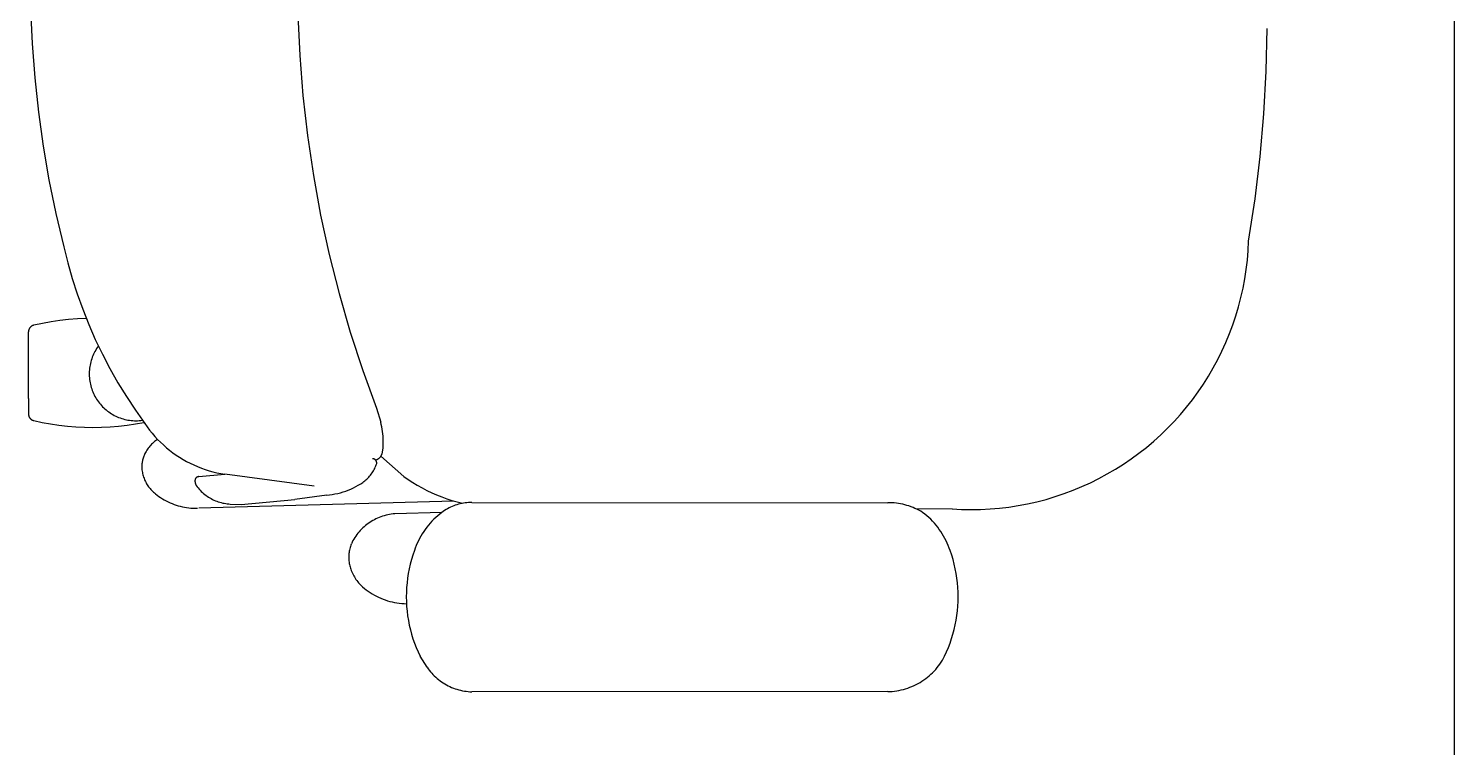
# Model space of a CAD drawing. Header units: inches. Extents: x 4 to 2210, y 3 to 2073.
# Drawn here: x 1392.35 to 1414.38, y 1867.14 to 1878.25 of the extents above; entities that cross this region are included whole.
import ezdxf

# ---------------------------------------------------------------- set-up
doc = ezdxf.new("R2010")
doc.units = ezdxf.units.IN
doc.header["$MEASUREMENT"] = 0
doc.layers.add('Planon_construction', color=253, linetype='Continuous')

# ---------------------------------------------------------------- blocks, each defined once
blk = doc.blocks.new('8 person table')
at = {"layer": 'Planon_construction'}
for p, q in [((-308.65, -1253.08, 0), (-308.65, 1126.14, 0)), ((-748.63, -953.35, 0), (-748.14, -963.95, 0)), ((-666, -955.18, 0), (-665.43, -967.6, 0)), ((-366.78, -972.5, 0), (-366.47, -959.3, 0)), ((-748.14, -963.95, 0), (-747.32, -974.53, 0)), ((-665.43, -967.6, 0), (-664.44, -980, 0)), ((-367.51, -985.68, 0), (-366.78, -972.5, 0)), ((-747.32, -974.53, 0), (-746.17, -985.08, 0)), ((-664.44, -980, 0), (-663.04, -992.36, 0)), ((-746.17, -985.08, 0), (-744.7, -995.59, 0)), ((-368.66, -998.83, 0), (-367.51, -985.68, 0)), ((-744.7, -995.59, 0), (-742.9, -1006.05, 0)), ((-663.04, -992.36, 0), (-661.21, -1004.67, 0)), ((-370.24, -1011.93, 0), (-368.66, -998.83, 0)), ((-742.9, -1006.05, 0), (-740.79, -1016.45, 0)), ((-661.21, -1004.67, 0), (-658.98, -1016.9, 0)), ((-372.24, -1024.98, 0), (-370.24, -1011.93, 0)), ((-740.79, -1016.45, 0), (-738.35, -1026.77, 0)), ((-658.98, -1016.9, 0), (-656.33, -1029.06, 0)), ((-372.39, -1027.91, 0), (-372.24, -1024.98, 0)), ((-738.35, -1026.77, 0), (-737.12, -1031.66, 0)), ((-656.33, -1029.06, 0), (-653.27, -1041.11, 0)), ((-372.98, -1033.74, 0), (-372.63, -1030.83, 0)), ((-372.63, -1030.83, 0), (-372.39, -1027.91, 0)), ((-737.12, -1031.66, 0), (-735.74, -1036.5, 0)), ((-373.43, -1036.64, 0), (-372.98, -1033.74, 0)), ((-735.74, -1036.5, 0), (-734.19, -1041.29, 0)), ((-374.61, -1042.38, 0), (-373.97, -1039.52, 0)), ((-373.97, -1039.52, 0), (-373.43, -1036.64, 0)), ((-734.19, -1041.29, 0), (-732.48, -1046.03, 0)), ((-653.27, -1041.11, 0), (-649.8, -1053.06, 0)), ((-375.35, -1045.22, 0), (-374.61, -1042.38, 0)), ((-732.48, -1046.03, 0), (-730.61, -1050.7, 0)), ((-377.12, -1050.81, 0), (-376.19, -1048.03, 0)), ((-376.19, -1048.03, 0), (-375.35, -1045.22, 0)), ((-749.22, -1052.83, 0), (-749.23, -1052.9, 0)), ((-749.23, -1052.9, 0), (-749.23, -1052.97, 0)), ((-749.23, -1073.55, 0), (-749.23, -1052.97, 0)), ((-749.21, -1052.69, 0), (-749.22, -1052.76, 0)), ((-749.22, -1052.76, 0), (-749.22, -1052.83, 0)), ((-749.2, -1052.62, 0), (-749.21, -1052.69, 0)), ((-749.18, -1052.55, 0), (-749.2, -1052.62, 0)), ((-749.17, -1052.48, 0), (-749.18, -1052.55, 0)), ((-749.15, -1052.41, 0), (-749.17, -1052.48, 0)), ((-749.13, -1052.34, 0), (-749.15, -1052.41, 0)), ((-749.11, -1052.27, 0), (-749.13, -1052.34, 0)), ((-749.08, -1052.21, 0), (-749.11, -1052.27, 0)), ((-749.05, -1052.14, 0), (-749.08, -1052.21, 0)), ((-749.02, -1052.07, 0), (-749.05, -1052.14, 0)), ((-748.99, -1052.01, 0), (-749.02, -1052.07, 0)), ((-748.96, -1051.95, 0), (-748.99, -1052.01, 0)), ((-748.92, -1051.89, 0), (-748.96, -1051.95, 0)), ((-748.88, -1051.82, 0), (-748.92, -1051.89, 0)), ((-748.84, -1051.77, 0), (-748.88, -1051.82, 0)), ((-748.8, -1051.71, 0), (-748.84, -1051.77, 0)), ((-748.75, -1051.65, 0), (-748.8, -1051.71, 0)), ((-748.71, -1051.6, 0), (-748.75, -1051.65, 0)), ((-748.66, -1051.54, 0), (-748.71, -1051.6, 0)), ((-748.61, -1051.49, 0), (-748.66, -1051.54, 0)), ((-748.56, -1051.44, 0), (-748.61, -1051.49, 0)), ((-748.5, -1051.4, 0), (-748.56, -1051.44, 0)), ((-748.45, -1051.35, 0), (-748.5, -1051.4, 0)), ((-748.39, -1051.31, 0), (-748.45, -1051.35, 0)), ((-748.33, -1051.26, 0), (-748.39, -1051.31, 0)), ((-748.27, -1051.22, 0), (-748.33, -1051.26, 0)), ((-748.21, -1051.19, 0), (-748.27, -1051.22, 0)), ((-748.15, -1051.15, 0), (-748.21, -1051.19, 0)), ((-748.09, -1051.12, 0), (-748.15, -1051.15, 0)), ((-748.02, -1051.09, 0), (-748.09, -1051.12, 0)), ((-747.96, -1051.06, 0), (-748.02, -1051.09, 0)), ((-747.89, -1051.03, 0), (-747.96, -1051.06, 0)), ((-747.82, -1051.01, 0), (-747.89, -1051.03, 0)), ((-747.76, -1050.98, 0), (-747.82, -1051.01, 0)), ((-747.69, -1050.96, 0), (-747.76, -1050.98, 0)), ((-747.62, -1050.95, 0), (-747.69, -1050.96, 0)), ((-744.94, -1050.37, 0), (-747.62, -1050.95, 0)), ((-742.25, -1049.88, 0), (-744.94, -1050.37, 0)), ((-739.54, -1049.49, 0), (-742.25, -1049.88, 0)), ((-736.82, -1049.19, 0), (-739.54, -1049.49, 0)), ((-734.1, -1048.98, 0), (-736.82, -1049.19, 0)), ((-731.36, -1048.86, 0), (-734.1, -1048.98, 0)), ((-730.61, -1050.7, 0), (-728.58, -1055.31, 0)), ((-378.15, -1053.55, 0), (-377.12, -1050.81, 0)), ((-728.58, -1055.31, 0), (-726.41, -1059.85, 0)), ((-727.63, -1057.36, 0), (-727.92, -1057.76, 0)), ((-649.8, -1053.06, 0), (-645.94, -1064.88, 0)), ((-380.48, -1058.93, 0), (-379.27, -1056.26, 0)), ((-379.27, -1056.26, 0), (-378.15, -1053.55, 0)), ((-729.7, -1061.32, 0), (-729.86, -1061.8, 0)), ((-729.54, -1060.85, 0), (-729.7, -1061.32, 0)), ((-729.35, -1060.39, 0), (-729.54, -1060.85, 0)), ((-729.15, -1059.93, 0), (-729.35, -1060.39, 0)), ((-728.93, -1059.48, 0), (-729.15, -1059.93, 0)), ((-728.7, -1059.04, 0), (-728.93, -1059.48, 0)), ((-728.46, -1058.6, 0), (-728.7, -1059.04, 0)), ((-728.19, -1058.18, 0), (-728.46, -1058.6, 0)), ((-727.92, -1057.76, 0), (-728.19, -1058.18, 0)), ((-726.41, -1059.85, 0), (-724.08, -1064.32, 0)), ((-383.17, -1064.14, 0), (-381.78, -1061.56, 0)), ((-381.78, -1061.56, 0), (-380.48, -1058.93, 0)), ((-730.45, -1065.23, 0), (-730.47, -1065.73, 0)), ((-730.47, -1065.73, 0), (-730.47, -1066.23, 0)), ((-730.42, -1064.73, 0), (-730.45, -1065.23, 0)), ((-730.37, -1064.24, 0), (-730.42, -1064.73, 0)), ((-730.3, -1063.74, 0), (-730.37, -1064.24, 0)), ((-730.21, -1063.25, 0), (-730.3, -1063.74, 0)), ((-730.11, -1062.76, 0), (-730.21, -1063.25, 0)), ((-729.99, -1062.28, 0), (-730.11, -1062.76, 0)), ((-729.86, -1061.8, 0), (-729.99, -1062.28, 0)), ((-724.08, -1064.32, 0), (-721.6, -1068.7, 0)), ((-645.94, -1064.88, 0), (-641.68, -1076.57, 0)), ((-384.65, -1066.67, 0), (-383.17, -1064.14, 0)), ((-730.47, -1066.23, 0), (-730.45, -1066.73, 0)), ((-730.45, -1066.73, 0), (-730.42, -1067.23, 0)), ((-730.42, -1067.23, 0), (-730.37, -1067.72, 0)), ((-730.37, -1067.72, 0), (-730.3, -1068.22, 0)), ((-730.3, -1068.22, 0), (-730.21, -1068.71, 0)), ((-730.21, -1068.71, 0), (-730.11, -1069.2, 0)), ((-730.11, -1069.2, 0), (-729.99, -1069.68, 0)), ((-729.99, -1069.68, 0), (-729.86, -1070.16, 0)), ((-729.86, -1070.16, 0), (-729.7, -1070.64, 0)), ((-721.6, -1068.7, 0), (-718.98, -1073, 0)), ((-387.86, -1071.57, 0), (-386.21, -1069.15, 0)), ((-386.21, -1069.15, 0), (-384.65, -1066.67, 0)), ((-749.23, -1073.55, 0), (-749.23, -1078.37, 0)), ((-729.7, -1070.64, 0), (-729.54, -1071.11, 0)), ((-729.54, -1071.11, 0), (-729.35, -1071.57, 0)), ((-729.35, -1071.57, 0), (-729.15, -1072.03, 0)), ((-729.15, -1072.03, 0), (-728.93, -1072.48, 0)), ((-728.93, -1072.48, 0), (-728.7, -1072.92, 0)), ((-728.7, -1072.92, 0), (-728.45, -1073.35, 0)), ((-728.45, -1073.35, 0), (-728.19, -1073.78, 0)), ((-728.19, -1073.78, 0), (-727.92, -1074.19, 0)), ((-727.92, -1074.19, 0), (-727.63, -1074.6, 0)), ((-727.63, -1074.6, 0), (-727.32, -1075, 0)), ((-727.32, -1075, 0), (-727, -1075.38, 0)), ((-718.98, -1073, 0), (-716.21, -1077.21, 0)), ((-391.4, -1076.25, 0), (-389.59, -1073.94, 0)), ((-389.59, -1073.94, 0), (-387.86, -1071.57, 0)), ((-749.23, -1078.37, 0), (-749.23, -1078.44, 0)), ((-749.23, -1078.44, 0), (-749.22, -1078.52, 0)), ((-749.22, -1078.52, 0), (-749.22, -1078.59, 0)), ((-749.22, -1078.59, 0), (-749.21, -1078.66, 0)), ((-749.21, -1078.66, 0), (-749.2, -1078.73, 0)), ((-749.2, -1078.73, 0), (-749.18, -1078.8, 0)), ((-749.18, -1078.8, 0), (-749.17, -1078.87, 0)), ((-749.17, -1078.87, 0), (-749.15, -1078.94, 0)), ((-749.15, -1078.94, 0), (-749.13, -1079.01, 0)), ((-749.13, -1079.01, 0), (-749.11, -1079.08, 0)), ((-749.11, -1079.08, 0), (-749.08, -1079.14, 0)), ((-749.08, -1079.14, 0), (-749.05, -1079.21, 0)), ((-749.05, -1079.21, 0), (-749.02, -1079.27, 0)), ((-749.02, -1079.27, 0), (-748.99, -1079.34, 0)), ((-748.99, -1079.34, 0), (-748.96, -1079.4, 0)), ((-748.96, -1079.4, 0), (-748.92, -1079.46, 0)), ((-727, -1075.38, 0), (-726.67, -1075.76, 0)), ((-726.67, -1075.76, 0), (-726.33, -1076.12, 0)), ((-726.33, -1076.12, 0), (-725.97, -1076.47, 0)), ((-725.97, -1076.47, 0), (-725.61, -1076.81, 0)), ((-725.61, -1076.81, 0), (-725.23, -1077.13, 0)), ((-725.23, -1077.13, 0), (-724.84, -1077.44, 0)), ((-724.84, -1077.44, 0), (-724.44, -1077.74, 0)), ((-724.44, -1077.74, 0), (-724.03, -1078.02, 0)), ((-724.03, -1078.02, 0), (-723.61, -1078.29, 0)), ((-723.61, -1078.29, 0), (-723.18, -1078.55, 0)), ((-723.18, -1078.55, 0), (-722.74, -1078.79, 0)), ((-722.74, -1078.79, 0), (-722.29, -1079.01, 0)), ((-722.29, -1079.01, 0), (-721.84, -1079.22, 0)), ((-721.84, -1079.22, 0), (-721.38, -1079.42, 0)), ((-721.38, -1079.42, 0), (-720.91, -1079.59, 0)), ((-716.21, -1077.21, 0), (-713.3, -1081.32, 0)), ((-641.68, -1076.57, 0), (-640.4, -1080.88, 0)), ((-395.25, -1080.67, 0), (-393.29, -1078.49, 0)), ((-393.29, -1078.49, 0), (-391.4, -1076.25, 0)), ((-748.92, -1079.46, 0), (-748.88, -1079.52, 0)), ((-748.88, -1079.52, 0), (-748.84, -1079.58, 0)), ((-748.84, -1079.58, 0), (-748.8, -1079.64, 0)), ((-748.8, -1079.64, 0), (-748.75, -1079.7, 0)), ((-748.75, -1079.7, 0), (-748.71, -1079.75, 0)), ((-748.71, -1079.75, 0), (-748.66, -1079.8, 0)), ((-748.66, -1079.8, 0), (-748.61, -1079.85, 0)), ((-748.61, -1079.85, 0), (-748.56, -1079.9, 0)), ((-748.56, -1079.9, 0), (-748.5, -1079.95, 0)), ((-748.5, -1079.95, 0), (-748.45, -1080, 0)), ((-748.45, -1080, 0), (-748.39, -1080.04, 0)), ((-748.39, -1080.04, 0), (-748.33, -1080.08, 0)), ((-748.33, -1080.08, 0), (-748.27, -1080.12, 0)), ((-748.27, -1080.12, 0), (-748.21, -1080.16, 0)), ((-748.21, -1080.16, 0), (-748.15, -1080.2, 0)), ((-748.15, -1080.2, 0), (-748.09, -1080.23, 0)), ((-748.09, -1080.23, 0), (-748.02, -1080.26, 0)), ((-748.02, -1080.26, 0), (-747.96, -1080.29, 0)), ((-747.96, -1080.29, 0), (-747.89, -1080.32, 0)), ((-747.89, -1080.32, 0), (-747.82, -1080.34, 0)), ((-747.82, -1080.34, 0), (-747.76, -1080.36, 0)), ((-747.76, -1080.36, 0), (-747.69, -1080.38, 0)), ((-747.69, -1080.38, 0), (-747.62, -1080.4, 0)), ((-747.62, -1080.4, 0), (-745.04, -1080.96, 0)), ((-745.04, -1080.96, 0), (-742.44, -1081.43, 0)), ((-742.44, -1081.43, 0), (-739.83, -1081.82, 0)), ((-739.83, -1081.82, 0), (-737.21, -1082.12, 0)), ((-737.21, -1082.12, 0), (-734.58, -1082.34, 0)), ((-734.58, -1082.34, 0), (-731.94, -1082.47, 0)), ((-731.94, -1082.47, 0), (-729.3, -1082.51, 0)), ((-729.3, -1082.51, 0), (-726.66, -1082.47, 0)), ((-726.66, -1082.47, 0), (-724.03, -1082.34, 0)), ((-724.03, -1082.34, 0), (-721.4, -1082.12, 0)), ((-721.4, -1082.12, 0), (-718.78, -1081.82, 0)), ((-720.91, -1079.59, 0), (-720.44, -1079.76, 0)), ((-720.44, -1079.76, 0), (-719.96, -1079.9, 0)), ((-719.96, -1079.9, 0), (-719.48, -1080.03, 0)), ((-719.48, -1080.03, 0), (-718.99, -1080.14, 0)), ((-718.99, -1080.14, 0), (-718.5, -1080.24, 0)), ((-718.78, -1081.82, 0), (-716.17, -1081.43, 0)), ((-718.5, -1080.24, 0), (-718.01, -1080.31, 0)), ((-718.01, -1080.31, 0), (-717.52, -1080.37, 0)), ((-717.52, -1080.37, 0), (-717.02, -1080.42, 0)), ((-717.02, -1080.42, 0), (-716.52, -1080.44, 0)), ((-716.52, -1080.44, 0), (-716.02, -1080.45, 0)), ((-716.17, -1081.43, 0), (-713.57, -1080.96, 0)), ((-716.02, -1080.45, 0), (-715.52, -1080.45, 0)), ((-715.52, -1080.45, 0), (-715.02, -1080.42, 0)), ((-715.02, -1080.42, 0), (-714.53, -1080.38, 0)), ((-714.53, -1080.38, 0), (-714.03, -1080.32, 0)), ((-713.3, -1081.32, 0), (-712.58, -1082.35, 0)), ((-712.58, -1082.35, 0), (-711.83, -1083.35, 0)), ((-711.83, -1083.35, 0), (-711.04, -1084.33, 0)), ((-640.22, -1081.59, 0), (-640.4, -1080.88, 0)), ((-640.06, -1082.32, 0), (-640.22, -1081.59, 0)), ((-639.92, -1083.05, 0), (-640.06, -1082.32, 0)), ((-639.81, -1083.78, 0), (-639.92, -1083.05, 0)), ((-639.72, -1084.51, 0), (-639.81, -1083.78, 0)), ((-399.4, -1084.81, 0), (-397.29, -1082.77, 0)), ((-397.29, -1082.77, 0), (-395.25, -1080.67, 0)), ((-711.47, -1088, 0), (-711.73, -1088.3, 0)), ((-711.2, -1087.71, 0), (-711.47, -1088, 0)), ((-710.92, -1087.43, 0), (-711.2, -1087.71, 0)), ((-711.04, -1084.33, 0), (-710.22, -1085.28, 0)), ((-710.63, -1087.16, 0), (-710.92, -1087.43, 0)), ((-710.33, -1086.89, 0), (-710.63, -1087.16, 0)), ((-710.02, -1086.64, 0), (-710.33, -1086.89, 0)), ((-710.22, -1085.28, 0), (-709.36, -1086.2, 0)), ((-709.7, -1086.4, 0), (-710.02, -1086.64, 0)), ((-709.38, -1086.17, 0), (-709.7, -1086.4, 0)), ((-709.36, -1086.2, 0), (-708.47, -1087.09, 0)), ((-708.47, -1087.09, 0), (-707.56, -1087.94, 0)), ((-707.56, -1087.94, 0), (-706.61, -1088.77, 0)), ((-639.66, -1085.25, 0), (-639.72, -1084.51, 0)), ((-639.69, -1088.95, 0), (-639.63, -1088.21, 0)), ((-639.61, -1085.99, 0), (-639.66, -1085.25, 0)), ((-639.63, -1088.21, 0), (-639.6, -1087.47, 0)), ((-639.6, -1086.73, 0), (-639.61, -1085.99, 0)), ((-639.6, -1087.47, 0), (-639.6, -1086.73, 0)), ((-403.82, -1088.67, 0), (-401.57, -1086.78, 0)), ((-401.57, -1086.78, 0), (-399.4, -1084.81, 0)), ((-713.97, -1092.59, 0), (-714.04, -1092.89, 0)), ((-713.9, -1092.3, 0), (-713.97, -1092.59, 0)), ((-713.81, -1092.01, 0), (-713.9, -1092.3, 0)), ((-713.72, -1091.72, 0), (-713.81, -1092.01, 0)), ((-713.62, -1091.44, 0), (-713.72, -1091.72, 0)), ((-713.5, -1091.16, 0), (-713.62, -1091.44, 0)), ((-713.38, -1090.88, 0), (-713.5, -1091.16, 0)), ((-713.25, -1090.61, 0), (-713.38, -1090.88, 0)), ((-713.07, -1090.26, 0), (-713.25, -1090.61, 0)), ((-712.87, -1089.91, 0), (-713.07, -1090.26, 0)), ((-712.66, -1089.57, 0), (-712.87, -1089.91, 0)), ((-712.45, -1089.24, 0), (-712.66, -1089.57, 0)), ((-712.22, -1088.92, 0), (-712.45, -1089.24, 0)), ((-711.98, -1088.6, 0), (-712.22, -1088.92, 0)), ((-711.73, -1088.3, 0), (-711.98, -1088.6, 0)), ((-706.61, -1088.77, 0), (-705.64, -1089.56, 0)), ((-705.64, -1089.56, 0), (-704.64, -1090.32, 0)), ((-704.64, -1090.32, 0), (-703.61, -1091.05, 0)), ((-703.61, -1091.05, 0), (-702.56, -1091.74, 0)), ((-702.56, -1091.74, 0), (-701.49, -1092.39, 0)), ((-701.49, -1092.39, 0), (-700.39, -1093.01, 0)), ((-642.94, -1092.17, 0), (-642.98, -1092.17, 0)), ((-642.89, -1092.17, 0), (-642.94, -1092.17, 0)), ((-642.84, -1092.18, 0), (-642.89, -1092.17, 0)), ((-642.8, -1092.18, 0), (-642.84, -1092.18, 0)), ((-642.75, -1092.19, 0), (-642.8, -1092.18, 0)), ((-642.71, -1092.2, 0), (-642.75, -1092.19, 0)), ((-642.66, -1092.21, 0), (-642.71, -1092.2, 0)), ((-642.61, -1092.22, 0), (-642.66, -1092.21, 0)), ((-642.57, -1092.23, 0), (-642.61, -1092.22, 0)), ((-642.53, -1092.25, 0), (-642.57, -1092.23, 0)), ((-642.48, -1092.27, 0), (-642.53, -1092.25, 0)), ((-642.44, -1092.28, 0), (-642.48, -1092.27, 0)), ((-642.4, -1092.3, 0), (-642.44, -1092.28, 0)), ((-642.35, -1092.33, 0), (-642.4, -1092.3, 0)), ((-642.31, -1092.35, 0), (-642.35, -1092.33, 0)), ((-642.27, -1092.37, 0), (-642.31, -1092.35, 0)), ((-642.23, -1092.4, 0), (-642.27, -1092.37, 0)), ((-642.19, -1092.42, 0), (-642.23, -1092.4, 0)), ((-642.16, -1092.45, 0), (-642.19, -1092.42, 0)), ((-642.12, -1092.48, 0), (-642.16, -1092.45, 0)), ((-642.08, -1092.51, 0), (-642.12, -1092.48, 0)), ((-642.05, -1092.54, 0), (-642.08, -1092.51, 0)), ((-642.02, -1092.58, 0), (-642.05, -1092.54, 0)), ((-641.98, -1092.61, 0), (-642.02, -1092.58, 0)), ((-641.99, -1092.6, 0), (-641.89, -1092.57, 0)), ((-641.95, -1092.64, 0), (-641.98, -1092.61, 0)), ((-641.89, -1092.57, 0), (-641.79, -1092.54, 0)), ((-641.79, -1092.54, 0), (-641.69, -1092.5, 0)), ((-641.69, -1092.5, 0), (-641.59, -1092.46, 0)), ((-641.59, -1092.46, 0), (-641.5, -1092.41, 0)), ((-641.5, -1092.41, 0), (-641.41, -1092.36, 0)), ((-641.41, -1092.36, 0), (-641.31, -1092.31, 0)), ((-641.31, -1092.31, 0), (-641.23, -1092.25, 0)), ((-641.23, -1092.25, 0), (-641.14, -1092.2, 0)), ((-641.14, -1092.2, 0), (-641.05, -1092.14, 0)), ((-641.05, -1092.14, 0), (-640.97, -1092.07, 0)), ((-640.97, -1092.07, 0), (-640.89, -1092, 0)), ((-640.89, -1092, 0), (-640.81, -1091.93, 0)), ((-640.81, -1091.93, 0), (-640.73, -1091.86, 0)), ((-640.73, -1091.86, 0), (-640.66, -1091.79, 0)), ((-640.66, -1091.79, 0), (-640.59, -1091.71, 0)), ((-640.59, -1091.71, 0), (-640.52, -1091.63, 0)), ((-640.52, -1091.63, 0), (-640.45, -1091.55, 0)), ((-640.45, -1091.55, 0), (-640.39, -1091.46, 0)), ((-640.39, -1091.46, 0), (-640.33, -1091.38, 0)), ((-633.3, -1097.66, 0), (-640.37, -1091.44, 0)), ((-640.33, -1091.38, 0), (-640.27, -1091.29, 0)), ((-640.27, -1091.29, 0), (-640.22, -1091.2, 0)), ((-640.22, -1091.2, 0), (-640.17, -1091.11, 0)), ((-640.17, -1091.11, 0), (-640.12, -1091.01, 0)), ((-640.12, -1091.01, 0), (-640.07, -1090.92, 0)), ((-640.07, -1090.92, 0), (-640.03, -1090.82, 0)), ((-640.03, -1090.82, 0), (-639.99, -1090.72, 0)), ((-639.99, -1090.72, 0), (-639.96, -1090.62, 0)), ((-639.96, -1090.63, 0), (-639.69, -1088.95, 0)), ((-410.91, -1093.86, 0), (-408.49, -1092.21, 0)), ((-408.49, -1092.21, 0), (-406.12, -1090.48, 0)), ((-406.12, -1090.48, 0), (-403.82, -1088.67, 0)), ((-714.22, -1094.38, 0), (-714.23, -1094.69, 0)), ((-714.23, -1094.69, 0), (-714.23, -1094.99, 0)), ((-714.23, -1094.99, 0), (-714.21, -1095.29, 0)), ((-714.2, -1094.08, 0), (-714.22, -1094.38, 0)), ((-714.21, -1095.29, 0), (-714.17, -1095.66, 0)), ((-714.18, -1093.78, 0), (-714.2, -1094.08, 0)), ((-714.14, -1093.48, 0), (-714.18, -1093.78, 0)), ((-714.17, -1095.66, 0), (-714.12, -1096.03, 0)), ((-714.1, -1093.18, 0), (-714.14, -1093.48, 0)), ((-714.12, -1096.03, 0), (-714.05, -1096.41, 0)), ((-714.04, -1092.89, 0), (-714.1, -1093.18, 0)), ((-714.05, -1096.41, 0), (-713.97, -1096.77, 0)), ((-713.97, -1096.77, 0), (-713.88, -1097.14, 0)), ((-700.39, -1093.01, 0), (-699.28, -1093.58, 0)), ((-699.28, -1093.58, 0), (-698.14, -1094.12, 0)), ((-698.14, -1094.12, 0), (-696.99, -1094.62, 0)), ((-696.99, -1094.62, 0), (-695.82, -1095.08, 0)), ((-696.65, -1097.72, 0), (-688.54, -1096.97, 0)), ((-695.82, -1095.08, 0), (-694.64, -1095.5, 0)), ((-694.64, -1095.5, 0), (-693.44, -1095.88, 0)), ((-693.44, -1095.88, 0), (-692.23, -1096.21, 0)), ((-692.23, -1096.21, 0), (-691.01, -1096.51, 0)), ((-691.01, -1096.51, 0), (-689.78, -1096.76, 0)), ((-689.78, -1096.76, 0), (-688.54, -1096.97, 0)), ((-660.97, -1100.65, 0), (-688.54, -1096.97, 0)), ((-643.56, -1097.24, 0), (-643.31, -1096.91, 0)), ((-643.31, -1096.91, 0), (-643.08, -1096.58, 0)), ((-643.08, -1096.58, 0), (-642.85, -1096.23, 0)), ((-642.85, -1096.23, 0), (-642.64, -1095.88, 0)), ((-642.64, -1095.88, 0), (-642.44, -1095.52, 0)), ((-642.44, -1095.52, 0), (-642.25, -1095.16, 0)), ((-642.25, -1095.16, 0), (-642.07, -1094.79, 0)), ((-642.07, -1094.79, 0), (-641.91, -1094.41, 0)), ((-641.92, -1092.68, 0), (-641.95, -1092.64, 0)), ((-641.89, -1092.72, 0), (-641.92, -1092.68, 0)), ((-641.91, -1094.41, 0), (-641.76, -1094.03, 0)), ((-641.87, -1092.76, 0), (-641.89, -1092.72, 0)), ((-641.84, -1092.79, 0), (-641.87, -1092.76, 0)), ((-641.81, -1092.83, 0), (-641.84, -1092.79, 0)), ((-641.79, -1092.87, 0), (-641.81, -1092.83, 0)), ((-641.77, -1092.92, 0), (-641.79, -1092.87, 0)), ((-641.75, -1092.96, 0), (-641.77, -1092.92, 0)), ((-641.76, -1094.03, 0), (-641.63, -1093.64, 0)), ((-641.73, -1093, 0), (-641.75, -1092.96, 0)), ((-641.71, -1093.04, 0), (-641.73, -1093, 0)), ((-641.7, -1093.09, 0), (-641.71, -1093.04, 0)), ((-641.68, -1093.13, 0), (-641.7, -1093.09, 0)), ((-641.67, -1093.18, 0), (-641.68, -1093.13, 0)), ((-641.66, -1093.22, 0), (-641.67, -1093.18, 0)), ((-641.65, -1093.27, 0), (-641.66, -1093.22, 0)), ((-641.64, -1093.32, 0), (-641.65, -1093.27, 0)), ((-641.63, -1093.36, 0), (-641.64, -1093.32, 0)), ((-641.63, -1093.41, 0), (-641.63, -1093.36, 0)), ((-641.62, -1093.46, 0), (-641.63, -1093.41, 0)), ((-641.63, -1093.64, 0), (-641.62, -1093.6, 0)), ((-641.62, -1093.5, 0), (-641.62, -1093.46, 0)), ((-641.62, -1093.55, 0), (-641.62, -1093.5, 0)), ((-641.62, -1093.6, 0), (-641.62, -1093.55, 0)), ((-418.5, -1098.3, 0), (-415.92, -1096.9, 0)), ((-415.92, -1096.9, 0), (-413.39, -1095.42, 0)), ((-413.39, -1095.42, 0), (-410.91, -1093.86, 0)), ((-713.88, -1097.14, 0), (-713.78, -1097.5, 0)), ((-713.78, -1097.5, 0), (-713.66, -1097.86, 0)), ((-713.66, -1097.86, 0), (-713.54, -1098.21, 0)), ((-713.54, -1098.21, 0), (-713.4, -1098.56, 0)), ((-713.4, -1098.56, 0), (-713.24, -1098.9, 0)), ((-713.24, -1098.9, 0), (-713.08, -1099.24, 0)), ((-713.08, -1099.24, 0), (-712.91, -1099.58, 0)), ((-712.91, -1099.58, 0), (-712.72, -1099.9, 0)), ((-712.72, -1099.9, 0), (-712.53, -1100.22, 0)), ((-712.53, -1100.22, 0), (-712.32, -1100.54, 0)), ((-712.32, -1100.54, 0), (-712.1, -1100.84, 0)), ((-712.1, -1100.84, 0), (-711.87, -1101.14, 0)), ((-711.87, -1101.14, 0), (-711.63, -1101.43, 0)), ((-711.63, -1101.43, 0), (-711.39, -1101.72, 0)), ((-697.78, -1098.76, 0), (-697.79, -1098.85, 0)), ((-697.79, -1098.85, 0), (-697.79, -1098.94, 0)), ((-697.79, -1098.94, 0), (-697.79, -1099.03, 0)), ((-697.79, -1099.03, 0), (-697.79, -1099.12, 0)), ((-697.79, -1099.12, 0), (-697.79, -1099.21, 0)), ((-697.79, -1099.21, 0), (-697.78, -1099.3, 0)), ((-697.77, -1098.72, 0), (-697.78, -1098.76, 0)), ((-697.78, -1099.3, 0), (-697.77, -1099.38, 0)), ((-697.76, -1098.68, 0), (-697.77, -1098.72, 0)), ((-697.77, -1099.38, 0), (-697.76, -1099.47, 0)), ((-697.75, -1098.64, 0), (-697.76, -1098.68, 0)), ((-697.76, -1099.47, 0), (-697.74, -1099.56, 0)), ((-697.74, -1098.6, 0), (-697.75, -1098.64, 0)), ((-697.73, -1098.56, 0), (-697.74, -1098.6, 0)), ((-697.74, -1099.56, 0), (-697.72, -1099.65, 0)), ((-697.72, -1098.52, 0), (-697.73, -1098.56, 0)), ((-697.7, -1098.48, 0), (-697.72, -1098.52, 0)), ((-697.72, -1099.65, 0), (-697.7, -1099.74, 0)), ((-697.69, -1098.44, 0), (-697.7, -1098.48, 0)), ((-697.7, -1099.74, 0), (-697.67, -1099.82, 0)), ((-697.67, -1098.4, 0), (-697.69, -1098.44, 0)), ((-697.65, -1098.37, 0), (-697.67, -1098.4, 0)), ((-697.67, -1099.82, 0), (-697.65, -1099.91, 0)), ((-697.63, -1098.33, 0), (-697.65, -1098.37, 0)), ((-697.65, -1099.91, 0), (-697.62, -1099.99, 0)), ((-697.61, -1098.29, 0), (-697.63, -1098.33, 0)), ((-697.62, -1099.99, 0), (-697.58, -1100.07, 0)), ((-697.59, -1098.26, 0), (-697.61, -1098.29, 0)), ((-697.56, -1098.22, 0), (-697.59, -1098.26, 0)), ((-697.58, -1100.07, 0), (-697.55, -1100.16, 0)), ((-697.54, -1098.19, 0), (-697.56, -1098.22, 0)), ((-697.55, -1100.16, 0), (-697.51, -1100.24, 0)), ((-697.51, -1098.16, 0), (-697.54, -1098.19, 0)), ((-697.48, -1098.13, 0), (-697.51, -1098.16, 0)), ((-697.51, -1100.24, 0), (-697.47, -1100.32, 0)), ((-697.46, -1098.1, 0), (-697.48, -1098.13, 0)), ((-697.47, -1100.32, 0), (-697.42, -1100.39, 0)), ((-697.43, -1098.07, 0), (-697.46, -1098.1, 0)), ((-697.4, -1098.04, 0), (-697.43, -1098.07, 0)), ((-697.42, -1100.39, 0), (-697.38, -1100.47, 0)), ((-697.37, -1098.01, 0), (-697.4, -1098.04, 0)), ((-697.38, -1100.47, 0), (-697.09, -1100.85, 0)), ((-697.33, -1097.98, 0), (-697.37, -1098.01, 0)), ((-697.3, -1097.96, 0), (-697.33, -1097.98, 0)), ((-697.27, -1097.93, 0), (-697.3, -1097.96, 0)), ((-697.23, -1097.91, 0), (-697.27, -1097.93, 0)), ((-697.2, -1097.89, 0), (-697.23, -1097.91, 0)), ((-697.16, -1097.87, 0), (-697.2, -1097.89, 0)), ((-697.13, -1097.85, 0), (-697.16, -1097.87, 0)), ((-697.09, -1097.83, 0), (-697.13, -1097.85, 0)), ((-697.05, -1097.81, 0), (-697.09, -1097.83, 0)), ((-697.09, -1100.85, 0), (-696.79, -1101.22, 0)), ((-697.01, -1097.8, 0), (-697.05, -1097.81, 0)), ((-696.97, -1097.78, 0), (-697.01, -1097.8, 0)), ((-696.93, -1097.77, 0), (-696.97, -1097.78, 0)), ((-696.89, -1097.76, 0), (-696.93, -1097.77, 0)), ((-696.85, -1097.75, 0), (-696.89, -1097.76, 0)), ((-696.81, -1097.74, 0), (-696.85, -1097.75, 0)), ((-696.77, -1097.73, 0), (-696.81, -1097.74, 0)), ((-696.79, -1101.22, 0), (-696.48, -1101.58, 0)), ((-696.73, -1097.73, 0), (-696.77, -1097.73, 0)), ((-696.69, -1097.72, 0), (-696.73, -1097.73, 0)), ((-696.65, -1097.72, 0), (-696.69, -1097.72, 0)), ((-649.63, -1101.54, 0), (-648.85, -1101.19, 0)), ((-648.85, -1101.19, 0), (-648.08, -1100.81, 0)), ((-648.08, -1100.81, 0), (-647.33, -1100.4, 0)), ((-647.33, -1100.4, 0), (-646.59, -1099.97, 0)), ((-646.59, -1099.97, 0), (-646.25, -1099.75, 0)), ((-646.25, -1099.75, 0), (-645.91, -1099.51, 0)), ((-645.91, -1099.51, 0), (-645.58, -1099.26, 0)), ((-645.58, -1099.26, 0), (-645.26, -1099, 0)), ((-645.26, -1099, 0), (-644.96, -1098.74, 0)), ((-644.96, -1098.74, 0), (-644.66, -1098.46, 0)), ((-644.66, -1098.46, 0), (-644.37, -1098.17, 0)), ((-644.37, -1098.17, 0), (-644.09, -1097.87, 0)), ((-644.09, -1097.87, 0), (-643.82, -1097.56, 0)), ((-643.82, -1097.56, 0), (-643.56, -1097.24, 0)), ((-633.3, -1097.66, 0), (-631.93, -1098.62, 0)), ((-631.93, -1098.62, 0), (-630.53, -1099.53, 0)), ((-630.53, -1099.53, 0), (-629.1, -1100.4, 0)), ((-629.1, -1100.4, 0), (-627.64, -1101.22, 0)), ((-627.64, -1101.22, 0), (-626.16, -1101.99, 0)), ((-426.5, -1101.93, 0), (-423.79, -1100.81, 0)), ((-423.79, -1100.81, 0), (-421.12, -1099.6, 0)), ((-421.12, -1099.6, 0), (-418.5, -1098.3, 0)), ((-711.39, -1101.72, 0), (-711.13, -1101.99, 0)), ((-711.13, -1101.99, 0), (-710.86, -1102.26, 0)), ((-710.86, -1102.26, 0), (-710.59, -1102.51, 0)), ((-710.59, -1102.51, 0), (-710.31, -1102.76, 0)), ((-710.31, -1102.76, 0), (-710.01, -1103, 0)), ((-710.01, -1103, 0), (-709.49, -1103.41, 0)), ((-709.49, -1103.41, 0), (-708.96, -1103.81, 0)), ((-708.96, -1103.81, 0), (-708.41, -1104.19, 0)), ((-708.41, -1104.19, 0), (-707.85, -1104.55, 0)), ((-707.85, -1104.55, 0), (-707.27, -1104.9, 0)), ((-707.27, -1104.9, 0), (-706.69, -1105.22, 0)), ((-706.69, -1105.22, 0), (-706.09, -1105.52, 0)), ((-706.09, -1105.52, 0), (-705.49, -1105.8, 0)), ((-705.49, -1105.8, 0), (-704.87, -1106.06, 0)), ((-617.76, -1105.27, 0), (-696.59, -1107.45, 0)), ((-696.48, -1101.58, 0), (-696.16, -1101.93, 0)), ((-696.16, -1101.93, 0), (-695.83, -1102.27, 0)), ((-695.83, -1102.27, 0), (-695.48, -1102.6, 0)), ((-695.48, -1102.6, 0), (-695.13, -1102.91, 0)), ((-695.13, -1102.91, 0), (-694.76, -1103.21, 0)), ((-694.76, -1103.21, 0), (-694.38, -1103.5, 0)), ((-694.38, -1103.5, 0), (-693.99, -1103.78, 0)), ((-693.99, -1103.78, 0), (-693.6, -1104.04, 0)), ((-693.6, -1104.04, 0), (-693.19, -1104.29, 0)), ((-693.19, -1104.29, 0), (-692.78, -1104.52, 0)), ((-692.78, -1104.52, 0), (-692.36, -1104.74, 0)), ((-692.36, -1104.74, 0), (-691.93, -1104.95, 0)), ((-691.93, -1104.95, 0), (-691.49, -1105.14, 0)), ((-691.49, -1105.14, 0), (-691.05, -1105.31, 0)), ((-691.05, -1105.31, 0), (-690.6, -1105.47, 0)), ((-690.6, -1105.47, 0), (-690.15, -1105.62, 0)), ((-690.15, -1105.62, 0), (-689.69, -1105.75, 0)), ((-689.69, -1105.75, 0), (-689.23, -1105.86, 0)), ((-683.53, -1106.31, 0), (-666.93, -1104.74, 0)), ((-657.07, -1103.46, 0), (-666.93, -1104.74, 0)), ((-657.07, -1103.46, 0), (-656.22, -1103.36, 0)), ((-656.22, -1103.36, 0), (-655.37, -1103.23, 0)), ((-655.37, -1103.23, 0), (-654.53, -1103.07, 0)), ((-654.53, -1103.07, 0), (-653.69, -1102.89, 0)), ((-653.69, -1102.89, 0), (-652.86, -1102.67, 0)), ((-652.86, -1102.67, 0), (-652.04, -1102.43, 0)), ((-652.04, -1102.43, 0), (-651.23, -1102.16, 0)), ((-651.23, -1102.16, 0), (-650.43, -1101.86, 0)), ((-650.43, -1101.86, 0), (-649.63, -1101.54, 0)), ((-626.16, -1101.99, 0), (-624.65, -1102.71, 0)), ((-624.65, -1102.71, 0), (-623.12, -1103.38, 0)), ((-623.12, -1103.38, 0), (-621.56, -1104, 0)), ((-621.56, -1104, 0), (-619.99, -1104.57, 0)), ((-619.99, -1104.57, 0), (-618.4, -1105.08, 0)), ((-618.4, -1105.08, 0), (-616.79, -1105.54, 0)), ((-616.79, -1105.54, 0), (-615.17, -1105.95, 0)), ((-614.32, -1105.82, 0), (-614.83, -1105.89, 0)), ((-613.8, -1105.76, 0), (-614.32, -1105.82, 0)), ((-613.27, -1105.72, 0), (-613.8, -1105.76, 0)), ((-612.75, -1105.69, 0), (-613.27, -1105.72, 0)), ((-612.23, -1105.69, 0), (-612.75, -1105.69, 0)), ((-612.23, -1105.69, 0), (-483.76, -1105.77, 0)), ((-483.09, -1105.77, 0), (-483.76, -1105.77, 0)), ((-482.43, -1105.79, 0), (-483.09, -1105.77, 0)), ((-481.76, -1105.84, 0), (-482.43, -1105.79, 0)), ((-481.09, -1105.9, 0), (-481.76, -1105.84, 0)), ((-440.53, -1106.12, 0), (-437.67, -1105.48, 0)), ((-437.67, -1105.48, 0), (-434.84, -1104.73, 0)), ((-434.84, -1104.73, 0), (-432.03, -1103.9, 0)), ((-432.03, -1103.9, 0), (-429.25, -1102.96, 0)), ((-429.25, -1102.96, 0), (-426.5, -1101.93, 0)), ((-704.87, -1106.06, 0), (-704.25, -1106.3, 0)), ((-704.25, -1106.3, 0), (-703.62, -1106.51, 0)), ((-703.62, -1106.51, 0), (-702.98, -1106.71, 0)), ((-702.98, -1106.71, 0), (-702.33, -1106.88, 0)), ((-702.33, -1106.88, 0), (-701.68, -1107.03, 0)), ((-701.68, -1107.03, 0), (-701.03, -1107.16, 0)), ((-701.03, -1107.16, 0), (-700.37, -1107.27, 0)), ((-700.37, -1107.27, 0), (-699.71, -1107.35, 0)), ((-699.71, -1107.35, 0), (-699.04, -1107.41, 0)), ((-699.04, -1107.41, 0), (-698.38, -1107.44, 0)), ((-698.38, -1107.44, 0), (-697.71, -1107.46, 0)), ((-697.71, -1107.46, 0), (-697.04, -1107.45, 0)), ((-689.23, -1105.86, 0), (-688.77, -1105.96, 0)), ((-688.77, -1105.96, 0), (-688.3, -1106.04, 0)), ((-688.3, -1106.04, 0), (-687.83, -1106.1, 0)), ((-687.83, -1106.1, 0), (-687.35, -1106.15, 0)), ((-687.35, -1106.15, 0), (-686.88, -1106.18, 0)), ((-686.88, -1106.18, 0), (-683.53, -1106.31, 0)), ((-640.34, -1110.12, 0), (-640.86, -1110.32, 0)), ((-639.82, -1109.94, 0), (-640.34, -1110.12, 0)), ((-639.29, -1109.78, 0), (-639.82, -1109.94, 0)), ((-638.76, -1109.64, 0), (-639.29, -1109.78, 0)), ((-638.22, -1109.51, 0), (-638.76, -1109.64, 0)), ((-637.68, -1109.4, 0), (-638.22, -1109.51, 0)), ((-637.14, -1109.32, 0), (-637.68, -1109.4, 0)), ((-636.59, -1109.25, 0), (-637.14, -1109.32, 0)), ((-636.04, -1109.19, 0), (-636.59, -1109.25, 0)), ((-621.5, -1108.76, 0), (-636.04, -1109.19, 0)), ((-622.78, -1109.79, 0), (-623.4, -1110.34, 0)), ((-622.15, -1109.27, 0), (-622.78, -1109.79, 0)), ((-621.5, -1108.77, 0), (-622.15, -1109.27, 0)), ((-621.08, -1108.46, 0), (-621.5, -1108.76, 0)), ((-620.65, -1108.16, 0), (-621.08, -1108.46, 0)), ((-620.2, -1107.88, 0), (-620.65, -1108.16, 0)), ((-619.75, -1107.62, 0), (-620.2, -1107.88, 0)), ((-619.29, -1107.37, 0), (-619.75, -1107.62, 0)), ((-618.82, -1107.14, 0), (-619.29, -1107.37, 0)), ((-618.34, -1106.92, 0), (-618.82, -1107.14, 0)), ((-617.86, -1106.72, 0), (-618.34, -1106.92, 0)), ((-617.37, -1106.54, 0), (-617.86, -1106.72, 0)), ((-616.87, -1106.38, 0), (-617.37, -1106.54, 0)), ((-616.37, -1106.23, 0), (-616.87, -1106.38, 0)), ((-615.86, -1106.1, 0), (-616.37, -1106.23, 0)), ((-615.35, -1105.99, 0), (-615.86, -1106.1, 0)), ((-614.83, -1105.89, 0), (-615.35, -1105.99, 0)), ((-480.43, -1105.99, 0), (-481.09, -1105.9, 0)), ((-479.78, -1106.11, 0), (-480.43, -1105.99, 0)), ((-479.12, -1106.24, 0), (-479.78, -1106.11, 0)), ((-478.47, -1106.4, 0), (-479.12, -1106.24, 0)), ((-477.83, -1106.58, 0), (-478.47, -1106.4, 0)), ((-477.19, -1106.78, 0), (-477.83, -1106.58, 0)), ((-476.56, -1107, 0), (-477.19, -1106.78, 0)), ((-475.94, -1107.24, 0), (-476.56, -1107, 0)), ((-475.33, -1107.51, 0), (-475.94, -1107.24, 0)), ((-474.72, -1107.79, 0), (-475.33, -1107.51, 0)), ((-463.86, -1107.7, 0), (-474.82, -1107.75, 0)), ((-474.13, -1108.1, 0), (-474.72, -1107.79, 0)), ((-473.55, -1108.42, 0), (-474.13, -1108.1, 0)), ((-472.97, -1108.76, 0), (-473.55, -1108.42, 0)), ((-472.32, -1109.27, 0), (-472.97, -1108.77, 0)), ((-471.69, -1109.79, 0), (-472.32, -1109.27, 0)), ((-471.08, -1110.34, 0), (-471.69, -1109.79, 0)), ((-463.86, -1107.7, 0), (-460.93, -1107.85, 0)), ((-460.93, -1107.85, 0), (-458, -1107.91, 0)), ((-458, -1107.91, 0), (-455.07, -1107.86, 0)), ((-455.07, -1107.86, 0), (-452.14, -1107.71, 0)), ((-452.14, -1107.71, 0), (-449.22, -1107.46, 0)), ((-449.22, -1107.46, 0), (-446.31, -1107.11, 0)), ((-446.31, -1107.11, 0), (-443.41, -1106.67, 0)), ((-443.41, -1106.67, 0), (-440.53, -1106.12, 0)), ((-646.72, -1114.36, 0), (-647.08, -1114.77, 0)), ((-646.33, -1113.96, 0), (-646.72, -1114.36, 0)), ((-645.94, -1113.58, 0), (-646.33, -1113.96, 0)), ((-645.53, -1113.2, 0), (-645.94, -1113.58, 0)), ((-645.11, -1112.85, 0), (-645.53, -1113.2, 0)), ((-644.68, -1112.5, 0), (-645.11, -1112.85, 0)), ((-644.24, -1112.17, 0), (-644.68, -1112.5, 0)), ((-643.78, -1111.86, 0), (-644.24, -1112.17, 0)), ((-643.32, -1111.56, 0), (-643.78, -1111.86, 0)), ((-642.84, -1111.28, 0), (-643.32, -1111.56, 0)), ((-642.36, -1111.02, 0), (-642.84, -1111.28, 0)), ((-641.87, -1110.77, 0), (-642.36, -1111.02, 0)), ((-641.37, -1110.54, 0), (-641.87, -1110.77, 0)), ((-640.86, -1110.32, 0), (-641.37, -1110.54, 0)), ((-626.66, -1114.01, 0), (-627.13, -1114.68, 0)), ((-626.17, -1113.35, 0), (-626.66, -1114.01, 0)), ((-625.66, -1112.71, 0), (-626.17, -1113.35, 0)), ((-625.12, -1112.09, 0), (-625.66, -1112.71, 0)), ((-624.57, -1111.49, 0), (-625.12, -1112.09, 0)), ((-623.99, -1110.9, 0), (-624.57, -1111.49, 0)), ((-623.4, -1110.34, 0), (-623.99, -1110.9, 0)), ((-470.48, -1110.9, 0), (-471.08, -1110.34, 0)), ((-469.91, -1111.49, 0), (-470.48, -1110.9, 0)), ((-469.35, -1112.09, 0), (-469.91, -1111.49, 0)), ((-468.82, -1112.71, 0), (-469.35, -1112.09, 0)), ((-468.3, -1113.35, 0), (-468.82, -1112.71, 0)), ((-467.81, -1114.01, 0), (-468.3, -1113.35, 0)), ((-467.34, -1114.68, 0), (-467.81, -1114.01, 0)), ((-649.65, -1118.93, 0), (-649.77, -1119.29, 0)), ((-649.52, -1118.58, 0), (-649.65, -1118.93, 0)), ((-649.24, -1117.97, 0), (-649.48, -1118.46, 0)), ((-648.98, -1117.48, 0), (-649.24, -1117.97, 0)), ((-648.7, -1117, 0), (-648.98, -1117.48, 0)), ((-648.41, -1116.54, 0), (-648.7, -1117, 0)), ((-648.1, -1116.08, 0), (-648.41, -1116.54, 0)), ((-647.78, -1115.63, 0), (-648.1, -1116.08, 0)), ((-647.44, -1115.2, 0), (-647.78, -1115.63, 0)), ((-647.08, -1114.77, 0), (-647.44, -1115.2, 0)), ((-629.44, -1119.02, 0), (-629.74, -1119.79, 0)), ((-629.12, -1118.27, 0), (-629.44, -1119.02, 0)), ((-628.77, -1117.53, 0), (-629.12, -1118.27, 0)), ((-628.4, -1116.79, 0), (-628.77, -1117.53, 0)), ((-628, -1116.08, 0), (-628.4, -1116.79, 0)), ((-627.58, -1115.37, 0), (-628, -1116.08, 0)), ((-627.13, -1114.68, 0), (-627.58, -1115.37, 0)), ((-466.9, -1115.37, 0), (-467.34, -1114.68, 0)), ((-466.48, -1116.08, 0), (-466.9, -1115.37, 0)), ((-466.08, -1116.79, 0), (-466.48, -1116.08, 0)), ((-465.7, -1117.53, 0), (-466.08, -1116.79, 0)), ((-465.35, -1118.27, 0), (-465.7, -1117.53, 0)), ((-465.03, -1119.02, 0), (-465.35, -1118.27, 0)), ((-464.73, -1119.79, 0), (-465.03, -1119.02, 0)), ((-650.26, -1122.25, 0), (-650.27, -1122.63, 0)), ((-650.27, -1122.63, 0), (-650.26, -1123, 0)), ((-650.24, -1121.87, 0), (-650.26, -1122.25, 0)), ((-650.26, -1123, 0), (-650.24, -1123.38, 0)), ((-650.21, -1121.5, 0), (-650.24, -1121.87, 0)), ((-650.24, -1123.38, 0), (-650.21, -1123.75, 0)), ((-650.17, -1121.13, 0), (-650.21, -1121.5, 0)), ((-650.11, -1120.75, 0), (-650.17, -1121.13, 0)), ((-650.05, -1120.38, 0), (-650.11, -1120.75, 0)), ((-649.97, -1120.02, 0), (-650.05, -1120.38, 0)), ((-649.87, -1119.65, 0), (-649.97, -1120.02, 0)), ((-649.77, -1119.29, 0), (-649.87, -1119.65, 0)), ((-630.91, -1123.34, 0), (-631.28, -1124.75, 0)), ((-630.49, -1121.94, 0), (-630.91, -1123.34, 0)), ((-630.01, -1120.56, 0), (-630.49, -1121.94, 0)), ((-629.74, -1119.79, 0), (-630.01, -1120.56, 0)), ((-464.46, -1120.56, 0), (-464.73, -1119.79, 0)), ((-463.99, -1121.94, 0), (-464.46, -1120.56, 0)), ((-463.57, -1123.33, 0), (-463.99, -1121.94, 0)), ((-463.19, -1124.74, 0), (-463.57, -1123.33, 0)), ((-650.21, -1123.75, 0), (-650.16, -1124.13, 0)), ((-650.16, -1124.13, 0), (-650.11, -1124.5, 0)), ((-650.11, -1124.5, 0), (-650.04, -1124.87, 0)), ((-650.04, -1124.87, 0), (-649.96, -1125.23, 0)), ((-649.96, -1125.23, 0), (-649.86, -1125.6, 0)), ((-649.86, -1125.6, 0), (-649.76, -1125.96, 0)), ((-649.76, -1125.96, 0), (-649.64, -1126.32, 0)), ((-649.64, -1126.32, 0), (-649.49, -1126.73, 0)), ((-649.49, -1126.73, 0), (-649.32, -1127.14, 0)), ((-649.32, -1127.14, 0), (-649.14, -1127.54, 0)), ((-649.14, -1127.54, 0), (-648.95, -1127.94, 0)), ((-631.88, -1127.61, 0), (-632.11, -1129.05, 0)), ((-631.61, -1126.18, 0), (-631.88, -1127.61, 0)), ((-631.28, -1124.75, 0), (-631.61, -1126.18, 0)), ((-462.87, -1126.16, 0), (-463.19, -1124.74, 0)), ((-462.6, -1127.59, 0), (-462.87, -1126.16, 0)), ((-462.37, -1129.03, 0), (-462.6, -1127.59, 0)), ((-648.95, -1127.94, 0), (-648.74, -1128.33, 0)), ((-648.74, -1128.33, 0), (-648.52, -1128.71, 0)), ((-648.52, -1128.71, 0), (-648.29, -1129.08, 0)), ((-648.29, -1129.08, 0), (-648.05, -1129.45, 0)), ((-648.05, -1129.45, 0), (-647.79, -1129.81, 0)), ((-647.79, -1129.81, 0), (-647.52, -1130.16, 0)), ((-647.52, -1130.16, 0), (-647.24, -1130.5, 0)), ((-647.24, -1130.5, 0), (-646.95, -1130.83, 0)), ((-646.95, -1130.83, 0), (-646.64, -1131.15, 0)), ((-646.64, -1131.15, 0), (-646.33, -1131.46, 0)), ((-646.33, -1131.46, 0), (-646.01, -1131.76, 0)), ((-646.01, -1131.76, 0), (-645.44, -1132.23, 0)), ((-645.44, -1132.23, 0), (-644.85, -1132.69, 0)), ((-632.4, -1131.96, 0), (-632.48, -1133.41, 0)), ((-632.28, -1130.5, 0), (-632.4, -1131.96, 0)), ((-632.11, -1129.05, 0), (-632.28, -1130.5, 0)), ((-462.2, -1130.48, 0), (-462.37, -1129.03, 0)), ((-462.07, -1131.93, 0), (-462.2, -1130.48, 0)), ((-462, -1133.38, 0), (-462.07, -1131.93, 0)), ((-644.85, -1132.69, 0), (-644.25, -1133.12, 0)), ((-644.25, -1133.12, 0), (-643.64, -1133.54, 0)), ((-643.64, -1133.54, 0), (-643.01, -1133.93, 0)), ((-643.01, -1133.93, 0), (-642.37, -1134.3, 0)), ((-642.37, -1134.3, 0), (-641.71, -1134.65, 0)), ((-641.71, -1134.65, 0), (-641.04, -1134.97, 0)), ((-641.04, -1134.97, 0), (-640.37, -1135.27, 0)), ((-640.37, -1135.27, 0), (-639.68, -1135.55, 0)), ((-639.68, -1135.55, 0), (-638.98, -1135.8, 0)), ((-638.98, -1135.8, 0), (-638.28, -1136.03, 0)), ((-638.28, -1136.03, 0), (-637.57, -1136.24, 0)), ((-637.57, -1136.24, 0), (-636.85, -1136.42, 0)), ((-636.85, -1136.42, 0), (-636.12, -1136.58, 0)), ((-636.12, -1136.58, 0), (-635.39, -1136.71, 0)), ((-632.48, -1133.41, 0), (-632.5, -1134.87, 0)), ((-632.5, -1134.87, 0), (-632.47, -1136.33, 0)), ((-632.47, -1136.33, 0), (-632.39, -1137.79, 0)), ((-462.08, -1137.75, 0), (-462, -1136.29, 0)), ((-461.97, -1134.84, 0), (-462, -1133.38, 0)), ((-462, -1136.29, 0), (-461.97, -1134.84, 0)), ((-635.39, -1136.71, 0), (-634.66, -1136.81, 0)), ((-634.66, -1136.81, 0), (-633.92, -1136.89, 0)), ((-633.92, -1136.89, 0), (-633.18, -1136.95, 0)), ((-633.18, -1136.95, 0), (-632.44, -1136.98, 0)), ((-632.39, -1137.79, 0), (-632.26, -1139.25, 0)), ((-632.26, -1139.25, 0), (-632.08, -1140.7, 0)), ((-632.08, -1140.7, 0), (-631.85, -1142.14, 0)), ((-462.61, -1142.08, 0), (-462.38, -1140.65, 0)), ((-462.38, -1140.65, 0), (-462.21, -1139.2, 0)), ((-462.21, -1139.2, 0), (-462.08, -1137.75, 0)), ((-631.85, -1142.14, 0), (-631.57, -1143.57, 0)), ((-631.57, -1143.57, 0), (-631.24, -1144.99, 0)), ((-631.24, -1144.99, 0), (-630.86, -1146.4, 0)), ((-463.59, -1146.34, 0), (-463.22, -1144.93, 0)), ((-463.22, -1144.93, 0), (-462.89, -1143.51, 0)), ((-462.89, -1143.51, 0), (-462.61, -1142.08, 0)), ((-630.86, -1146.4, 0), (-630.44, -1147.8, 0)), ((-630.44, -1147.8, 0), (-629.96, -1149.18, 0)), ((-629.96, -1149.18, 0), (-629.43, -1150.54, 0)), ((-465.01, -1150.47, 0), (-464.49, -1149.11, 0)), ((-464.49, -1149.11, 0), (-464.02, -1147.73, 0)), ((-464.02, -1147.73, 0), (-463.59, -1146.34, 0)), ((-629.43, -1150.54, 0), (-628.86, -1151.88, 0)), ((-628.86, -1151.88, 0), (-628.25, -1153.21, 0)), ((-626.1, -1156.59, 0), (-628.25, -1153.21, 0)), ((-466.85, -1154.43, 0), (-466.19, -1153.13, 0)), ((-466.19, -1153.13, 0), (-465.58, -1151.81, 0)), ((-465.58, -1151.81, 0), (-465.01, -1150.47, 0)), ((-626.1, -1156.59, 0), (-625.76, -1157.07, 0)), ((-625.76, -1157.07, 0), (-625.41, -1157.53, 0)), ((-625.41, -1157.53, 0), (-625.04, -1157.99, 0)), ((-625.04, -1157.99, 0), (-624.65, -1158.43, 0)), ((-624.65, -1158.43, 0), (-624.25, -1158.86, 0)), ((-470.4, -1158.75, 0), (-469.89, -1158.27, 0)), ((-469.89, -1158.27, 0), (-469.4, -1157.77, 0)), ((-469.4, -1157.77, 0), (-468.93, -1157.25, 0)), ((-468.93, -1157.25, 0), (-468.48, -1156.71, 0)), ((-468.48, -1156.71, 0), (-468.04, -1156.17, 0)), ((-468.04, -1156.17, 0), (-467.62, -1155.6, 0)), ((-467.62, -1155.6, 0), (-467.23, -1155.02, 0)), ((-467.23, -1155.02, 0), (-466.85, -1154.43, 0)), ((-624.25, -1158.86, 0), (-623.84, -1159.27, 0)), ((-623.84, -1159.27, 0), (-623.41, -1159.67, 0)), ((-623.41, -1159.67, 0), (-622.97, -1160.06, 0)), ((-622.97, -1160.06, 0), (-622.52, -1160.43, 0)), ((-622.52, -1160.43, 0), (-622.05, -1160.79, 0)), ((-622.05, -1160.79, 0), (-621.58, -1161.13, 0)), ((-621.58, -1161.13, 0), (-621.09, -1161.45, 0)), ((-621.09, -1161.45, 0), (-620.59, -1161.75, 0)), ((-620.59, -1161.75, 0), (-620.08, -1162.04, 0)), ((-620.08, -1162.04, 0), (-619.56, -1162.32, 0)), ((-619.56, -1162.32, 0), (-619.03, -1162.57, 0)), ((-619.03, -1162.57, 0), (-618.5, -1162.81, 0)), ((-618.5, -1162.81, 0), (-617.95, -1163.03, 0)), ((-617.95, -1163.03, 0), (-617.4, -1163.23, 0)), ((-478.24, -1163.24, 0), (-477.58, -1163.03, 0)), ((-477.58, -1163.03, 0), (-476.92, -1162.79, 0)), ((-476.92, -1162.79, 0), (-476.27, -1162.53, 0)), ((-476.27, -1162.53, 0), (-475.63, -1162.24, 0)), ((-475.63, -1162.24, 0), (-474.99, -1161.94, 0)), ((-474.99, -1161.94, 0), (-474.37, -1161.61, 0)), ((-474.37, -1161.61, 0), (-473.77, -1161.26, 0)), ((-473.77, -1161.26, 0), (-473.17, -1160.89, 0)), ((-473.17, -1160.89, 0), (-472.59, -1160.5, 0)), ((-472.59, -1160.5, 0), (-472.02, -1160.09, 0)), ((-472.02, -1160.09, 0), (-471.46, -1159.67, 0)), ((-471.46, -1159.67, 0), (-470.92, -1159.22, 0)), ((-470.92, -1159.22, 0), (-470.4, -1158.75, 0)), ((-617.4, -1163.23, 0), (-616.84, -1163.41, 0)), ((-616.84, -1163.41, 0), (-616.28, -1163.57, 0)), ((-616.28, -1163.57, 0), (-615.71, -1163.71, 0)), ((-615.71, -1163.71, 0), (-615.14, -1163.84, 0)), ((-615.14, -1163.84, 0), (-614.56, -1163.94, 0)), ((-614.56, -1163.94, 0), (-613.98, -1164.03, 0)), ((-613.98, -1164.03, 0), (-613.4, -1164.09, 0)), ((-613.4, -1164.09, 0), (-612.82, -1164.14, 0)), ((-612.82, -1164.14, 0), (-612.23, -1164.17, 0)), ((-483.77, -1164.11, 0), (-612.23, -1164.17, 0)), ((-483.77, -1164.11, 0), (-483.07, -1164.09, 0)), ((-483.07, -1164.09, 0), (-482.37, -1164.04, 0)), ((-482.37, -1164.04, 0), (-481.67, -1163.97, 0)), ((-481.67, -1163.97, 0), (-480.97, -1163.87, 0)), ((-480.97, -1163.87, 0), (-480.28, -1163.75, 0)), ((-480.28, -1163.75, 0), (-479.6, -1163.6, 0)), ((-479.6, -1163.6, 0), (-478.92, -1163.43, 0)), ((-478.92, -1163.43, 0), (-478.24, -1163.24, 0))]:
    blk.add_line(p, q, dxfattribs=at)

msp = doc.modelspace()

# ---------------------------------------------------------------- block references
at = {"layer": 'Planon_construction', "xscale": 0.05, "yscale": 0.05, "zscale": 0.05}
msp.add_blockref('8 person table', (1429.811, 1926.213), dxfattribs=at)

doc.saveas('drawing.dxf')
